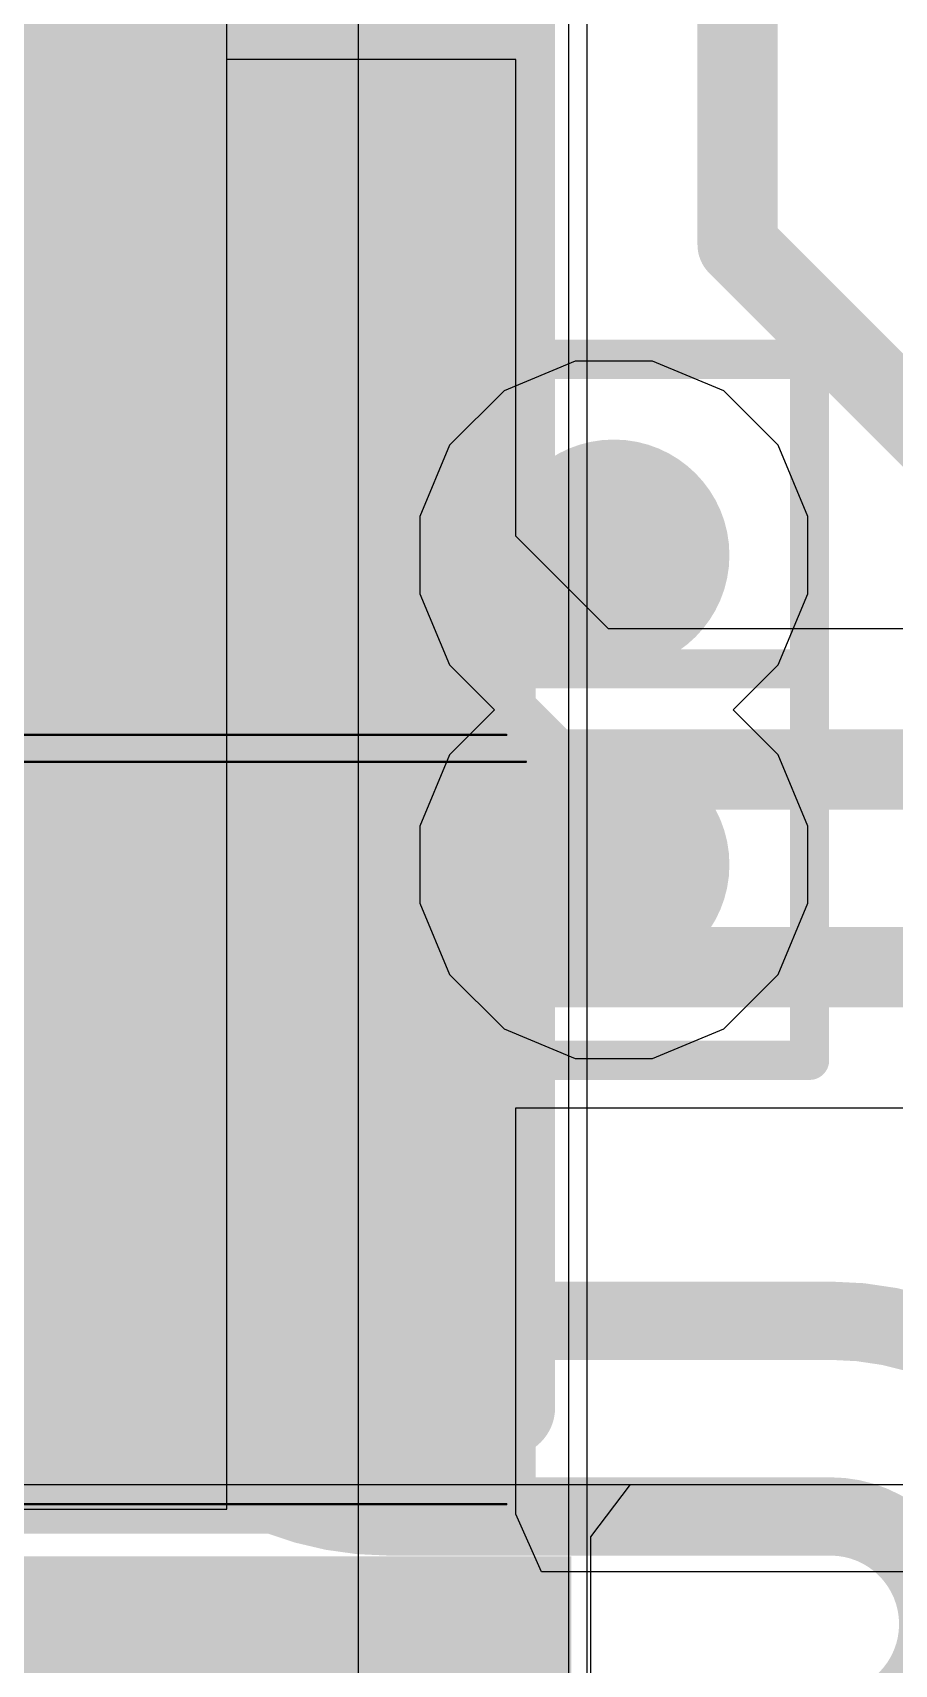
# Model space of a CAD drawing. Header units: inches. Extents: x -6 to 284, y -12 to 154.
# Drawn here: x 17.238 to 18.356, y 1.117 to 3.234 of the extents above; entities that cross this region are included whole.
import ezdxf

# ---------------------------------------------------------------- set-up
doc = ezdxf.new("R2010")
doc.units = ezdxf.units.IN
for name, color, linetype in [('Bottom Layer', 5, 'Continuous'), ('Bottom Overlay', 54, 'Continuous'), ('Bottom Paste', 16, 'Continuous'), ('Bottom Solder', 6, 'Continuous'), ('Drill Drawing', 1, 'Continuous'), ('GND-1', 16, 'Continuous'), ('PWR-1', 156, 'Continuous'), ('PWR-2', 130, 'Continuous'), ('Signal L1', 76, 'Continuous'), ('Top Layer', 1, 'Continuous'), ('Top Overlay', 2, 'Continuous'), ('Top Paste', 8, 'Continuous'), ('Top Solder', 216, 'Continuous'), ('Via Holes', 16, 'Continuous')]:
    doc.layers.add(name, color=color, linetype=linetype)

# ---------------------------------------------------------------- blocks, each defined once
blk = doc.blocks.new('IND_0603__1608_M_______50')
at = {"layer": 'Top Layer'}
for points in [[(-1.00000054, 0.4000004699999999), (-0.40000174, 0.4000004699999999), (-0.40000174, -0.4000004699999999), (-1.00000054, -0.4000004699999999)], [(0.40000174, 0.4000004699999999), (1.00000054, 0.4000004699999999), (1.00000054, -0.4000004699999999), (0.40000174, -0.4000004699999999)]]:
    blk.add_hatch(color=1, dxfattribs=at).paths.add_polyline_path(points)
at = {"layer": 'Top Paste'}
for points in [[(-1.00000054, 0.4000004699999999), (-0.40000174, 0.4000004699999999), (-0.40000174, -0.4000004699999999), (-1.00000054, -0.4000004699999999)], [(0.40000174, 0.4000004699999999), (1.00000054, 0.4000004699999999), (1.00000054, -0.4000004699999999), (0.40000174, -0.4000004699999999)]]:
    blk.add_hatch(color=8, dxfattribs=at).paths.add_polyline_path(points)
at = {"layer": 'Top Solder'}
for points in [[(-1.10160054, 0.50160047), (-0.29840174, 0.50160047), (-0.29840174, -0.50160047), (-1.10160054, -0.50160047)], [(0.29840174, 0.50160047), (1.10160054, 0.50160047), (1.10160054, -0.50160047), (0.29840174, -0.50160047)]]:
    blk.add_hatch(color=216, dxfattribs=at).paths.add_polyline_path(points)
at = {"layer": 'Top Overlay'}
for points in [[(-0.2032, 0.4571999999999999, 0.127, 0.127, 0), (0.2286, 0.4571999999999999, 0.127, 0.127, 0)], [(-0.2032, -0.4571999999999999, 0.127, 0.127, 0), (0.2286, -0.4571999999999999, 0.127, 0.127, 0)]]:
    blk.add_lwpolyline(points, format="xyseb", dxfattribs=at)
for points in [[(-0.23495, 0.4571999999999999, 0.0635, 0.0635, 1), (-0.17145, 0.4571999999999999, 0.0635, 0.0635, 1)], [(0.19685, 0.4571999999999999, 0.0635, 0.0635, 1), (0.26035, 0.4571999999999999, 0.0635, 0.0635, 1)], [(-0.23495, -0.4571999999999999, 0.0635, 0.0635, 1), (-0.17145, -0.4571999999999999, 0.0635, 0.0635, 1)], [(0.19685, -0.4571999999999999, 0.0635, 0.0635, 1), (0.26035, -0.4571999999999999, 0.0635, 0.0635, 1)]]:
    blk.add_lwpolyline(points, format="xyseb", close=True, dxfattribs=at)
blk = doc.blocks.new('R___0402_B_141')
at = {"layer": 'Bottom Layer'}
for points in [[(-0.2413, 0.3175), (-0.2412999999999999, -0.3175), (-0.6985, -0.3175), (-0.6985, 0.3175)], [(0.6985, 0.3175), (0.6985, -0.3175), (0.2413, -0.3175), (0.2412999999999999, 0.3175)]]:
    blk.add_hatch(color=5, dxfattribs=at).paths.add_polyline_path(points)
at = {"layer": 'Bottom Paste'}
for points in [[(-0.2413, 0.3175), (-0.2412999999999999, -0.3175), (-0.6985, -0.3175), (-0.6985, 0.3175)], [(0.6985, 0.3175), (0.6985, -0.3175), (0.2413, -0.3175), (0.2412999999999999, 0.3175)]]:
    blk.add_hatch(color=16, dxfattribs=at).paths.add_polyline_path(points)
at = {"layer": 'Bottom Solder'}
for points in [[(-0.18629884, 0.37250116), (-0.1862988399999999, -0.37250116), (-0.75350116, -0.37250116), (-0.75350116, 0.37250116)], [(0.75350116, 0.37250116), (0.75350116, -0.37250116), (0.18629884, -0.37250116), (0.1862988399999999, 0.37250116)]]:
    blk.add_hatch(color=6, dxfattribs=at).paths.add_polyline_path(points)
at = {"layer": 'Bottom Overlay'}
for points in [[(0.7874, 0.4064, 0.127, 0.127, 0), (-0.7874, 0.4064, 0.127, 0.127, 0)], [(-0.7874, 0.4064, 0.127, 0.127, 0), (-0.7874, -0.4064, 0.127, 0.127, 0)], [(0.7874, 0.4064, 0.127, 0.127, 0), (0.7874, -0.4064, 0.127, 0.127, 0)], [(0.8128, 0.4318, 0.0032258, 0.0032258, 0), (-0.8128, 0.4318, 0.0032258, 0.0032258, 0)], [(0.7874, -0.4064, 0.127, 0.127, 0), (-0.7874, -0.4064, 0.127, 0.127, 0)]]:
    blk.add_lwpolyline(points, format="xyseb", dxfattribs=at)
for points in [[(-0.8191499999999999, 0.4064, 0.0635, 0.0635, 1), (-0.7556499999999999, 0.4064, 0.0635, 0.0635, 1)], [(-0.8191499999999999, 0.4064, 0.0635, 0.0635, 1), (-0.7556499999999999, 0.4064, 0.0635, 0.0635, 1)], [(0.7556499999999999, 0.4064, 0.0635, 0.0635, 1), (0.8191499999999999, 0.4064, 0.0635, 0.0635, 1)], [(0.7556499999999999, 0.4064, 0.0635, 0.0635, 1), (0.8191499999999999, 0.4064, 0.0635, 0.0635, 1)], [(-0.81360518, 0.4318, 0.0016129, 0.0016129, 1), (-0.8119948199999999, 0.4318, 0.0016129, 0.0016129, 1)], [(0.8119948199999999, 0.4318, 0.0016129, 0.0016129, 1), (0.81360518, 0.4318, 0.0016129, 0.0016129, 1)], [(-0.8191499999999999, -0.4064, 0.0635, 0.0635, 1), (-0.7556499999999999, -0.4064, 0.0635, 0.0635, 1)], [(-0.8191499999999999, -0.4064, 0.0635, 0.0635, 1), (-0.7556499999999999, -0.4064, 0.0635, 0.0635, 1)], [(0.7556499999999999, -0.4064, 0.0635, 0.0635, 1), (0.8191499999999999, -0.4064, 0.0635, 0.0635, 1)], [(0.7556499999999999, -0.4064, 0.0635, 0.0635, 1), (0.8191499999999999, -0.4064, 0.0635, 0.0635, 1)]]:
    blk.add_lwpolyline(points, format="xyseb", close=True, dxfattribs=at)
blk = doc.blocks.new('R___0402_B_142')
at = {"layer": 'Bottom Layer'}
for points in [[(-0.24130254, 0.3175), (-0.24130254, -0.3175), (-0.6985025399999999, -0.3175), (-0.6985025399999999, 0.3175)], [(0.6985, 0.3175), (0.6985, -0.3175), (0.2413, -0.3175), (0.2412999999999999, 0.3175)]]:
    blk.add_hatch(color=5, dxfattribs=at).paths.add_polyline_path(points)
at = {"layer": 'Bottom Paste'}
for points in [[(-0.24130254, 0.3175), (-0.24130254, -0.3175), (-0.6985025399999999, -0.3175), (-0.6985025399999999, 0.3175)], [(0.6985, 0.3175), (0.6985, -0.3175), (0.2413, -0.3175), (0.2412999999999999, 0.3175)]]:
    blk.add_hatch(color=16, dxfattribs=at).paths.add_polyline_path(points)
at = {"layer": 'Bottom Solder'}
for points in [[(-0.18630138, 0.37250116), (-0.18630138, -0.37250116), (-0.7535037, -0.37250116), (-0.7535037, 0.37250116)], [(0.75350116, 0.37250116), (0.75350116, -0.37250116), (0.18629884, -0.37250116), (0.1862988399999999, 0.37250116)]]:
    blk.add_hatch(color=6, dxfattribs=at).paths.add_polyline_path(points)
at = {"layer": 'Bottom Overlay'}
for points in [[(0.7874, 0.4064, 0.127, 0.127, 0), (-0.7874, 0.4064, 0.127, 0.127, 0)], [(-0.7874, 0.4064, 0.127, 0.127, 0), (-0.7874, -0.4064, 0.127, 0.127, 0)], [(0.7874, 0.4064, 0.127, 0.127, 0), (0.7874, -0.4064, 0.127, 0.127, 0)], [(0.8128, 0.4318, 0.0032258, 0.0032258, 0), (-0.8128, 0.4318, 0.0032258, 0.0032258, 0)], [(0.7874, -0.4064, 0.127, 0.127, 0), (-0.7874, -0.4064, 0.127, 0.127, 0)]]:
    blk.add_lwpolyline(points, format="xyseb", dxfattribs=at)
for points in [[(-0.8191499999999999, 0.4064, 0.0635, 0.0635, 1), (-0.7556499999999999, 0.4064, 0.0635, 0.0635, 1)], [(-0.8191499999999999, 0.4064, 0.0635, 0.0635, 1), (-0.7556499999999999, 0.4064, 0.0635, 0.0635, 1)], [(0.7556499999999999, 0.4064, 0.0635, 0.0635, 1), (0.8191499999999999, 0.4064, 0.0635, 0.0635, 1)], [(0.7556499999999999, 0.4064, 0.0635, 0.0635, 1), (0.8191499999999999, 0.4064, 0.0635, 0.0635, 1)], [(-0.81360518, 0.4318, 0.0016129, 0.0016129, 1), (-0.8119948199999999, 0.4318, 0.0016129, 0.0016129, 1)], [(0.8119948199999999, 0.4318, 0.0016129, 0.0016129, 1), (0.81360518, 0.4318, 0.0016129, 0.0016129, 1)], [(-0.8191499999999999, -0.4064, 0.0635, 0.0635, 1), (-0.7556499999999999, -0.4064, 0.0635, 0.0635, 1)], [(-0.8191499999999999, -0.4064, 0.0635, 0.0635, 1), (-0.7556499999999999, -0.4064, 0.0635, 0.0635, 1)], [(0.7556499999999999, -0.4064, 0.0635, 0.0635, 1), (0.8191499999999999, -0.4064, 0.0635, 0.0635, 1)], [(0.7556499999999999, -0.4064, 0.0635, 0.0635, 1), (0.8191499999999999, -0.4064, 0.0635, 0.0635, 1)]]:
    blk.add_lwpolyline(points, format="xyseb", close=True, dxfattribs=at)
blk = doc.blocks.new('R___0402_143')
at = {"layer": 'Top Layer'}
for points in [[(-0.6985, -0.3175), (-0.6985, 0.3175), (-0.2412999999999999, 0.3175), (-0.2413, -0.3175)], [(0.2412999999999999, -0.3175), (0.2413, 0.3175), (0.6985, 0.3175), (0.6985, -0.3175)]]:
    blk.add_hatch(color=1, dxfattribs=at).paths.add_polyline_path(points)
at = {"layer": 'Top Paste'}
for points in [[(-0.6985, -0.3175), (-0.6985, 0.3175), (-0.2412999999999999, 0.3175), (-0.2413, -0.3175)], [(0.2412999999999999, -0.3175), (0.2413, 0.3175), (0.6985, 0.3175), (0.6985, -0.3175)]]:
    blk.add_hatch(color=8, dxfattribs=at).paths.add_polyline_path(points)
at = {"layer": 'Top Solder'}
for points in [[(-0.75350116, -0.37250116), (-0.75350116, 0.37250116), (-0.1862988399999999, 0.37250116), (-0.18629884, -0.37250116)], [(0.1862988399999999, -0.37250116), (0.18629884, 0.37250116), (0.75350116, 0.37250116), (0.75350116, -0.37250116)]]:
    blk.add_hatch(color=216, dxfattribs=at).paths.add_polyline_path(points)
at = {"layer": 'Top Overlay'}
for points in [[(0.7874, 0.4064, 0.127, 0.127, 0), (-0.7874, 0.4064, 0.127, 0.127, 0)], [(-0.7874, 0.4064, 0.127, 0.127, 0), (-0.7874, -0.4064, 0.127, 0.127, 0)], [(0.7874, 0.4064, 0.127, 0.127, 0), (0.7874, -0.4064, 0.127, 0.127, 0)], [(0.7874, -0.4064, 0.127, 0.127, 0), (-0.7874, -0.4064, 0.127, 0.127, 0)], [(0.8128, -0.4318, 0.0032258, 0.0032258, 0), (-0.8128, -0.4318, 0.0032258, 0.0032258, 0)]]:
    blk.add_lwpolyline(points, format="xyseb", dxfattribs=at)
for points in [[(-0.8191499999999999, 0.4064, 0.0635, 0.0635, 1), (-0.7556499999999999, 0.4064, 0.0635, 0.0635, 1)], [(-0.8191499999999999, 0.4064, 0.0635, 0.0635, 1), (-0.7556499999999999, 0.4064, 0.0635, 0.0635, 1)], [(0.7556499999999999, 0.4064, 0.0635, 0.0635, 1), (0.8191499999999999, 0.4064, 0.0635, 0.0635, 1)], [(0.7556499999999999, 0.4064, 0.0635, 0.0635, 1), (0.8191499999999999, 0.4064, 0.0635, 0.0635, 1)], [(-0.8191499999999999, -0.4064, 0.0635, 0.0635, 1), (-0.7556499999999999, -0.4064, 0.0635, 0.0635, 1)], [(-0.8191499999999999, -0.4064, 0.0635, 0.0635, 1), (-0.7556499999999999, -0.4064, 0.0635, 0.0635, 1)], [(0.7556499999999999, -0.4064, 0.0635, 0.0635, 1), (0.8191499999999999, -0.4064, 0.0635, 0.0635, 1)], [(0.7556499999999999, -0.4064, 0.0635, 0.0635, 1), (0.8191499999999999, -0.4064, 0.0635, 0.0635, 1)], [(-0.81360518, -0.4318, 0.0016129, 0.0016129, 1), (-0.8119948199999999, -0.4318, 0.0016129, 0.0016129, 1)], [(0.8119948199999999, -0.4318, 0.0016129, 0.0016129, 1), (0.81360518, -0.4318, 0.0016129, 0.0016129, 1)]]:
    blk.add_lwpolyline(points, format="xyseb", close=True, dxfattribs=at)
blk = doc.blocks.new('R___0402_144')
at = {"layer": 'Top Layer'}
for points in [[(-0.6985, -0.3175), (-0.6985, 0.3175), (-0.2412999999999999, 0.3175), (-0.2413, -0.3175)], [(0.2412999999999999, -0.3175), (0.2413, 0.3175), (0.6985, 0.3175), (0.6985, -0.3175)]]:
    blk.add_hatch(color=1, dxfattribs=at).paths.add_polyline_path(points)
at = {"layer": 'Top Paste'}
for points in [[(-0.6985, -0.3175), (-0.6985, 0.3175), (-0.2412999999999999, 0.3175), (-0.2413, -0.3175)], [(0.2412999999999999, -0.3175), (0.2413, 0.3175), (0.6985, 0.3175), (0.6985, -0.3175)]]:
    blk.add_hatch(color=8, dxfattribs=at).paths.add_polyline_path(points)
at = {"layer": 'Top Solder'}
for points in [[(-0.75350116, -0.37250116), (-0.75350116, 0.37250116), (-0.1862988399999999, 0.37250116), (-0.18629884, -0.37250116)], [(0.1862988399999999, -0.37250116), (0.18629884, 0.37250116), (0.75350116, 0.37250116), (0.75350116, -0.37250116)]]:
    blk.add_hatch(color=216, dxfattribs=at).paths.add_polyline_path(points)
at = {"layer": 'Top Overlay'}
for points in [[(0.78740254, 0.40640254, 0.127, 0.127, 0), (-0.7874, 0.4064, 0.127, 0.127, 0)], [(-0.7874, 0.4064, 0.127, 0.127, 0), (-0.7874, -0.4064, 0.127, 0.127, 0)], [(0.78740254, 0.40640254, 0.127, 0.127, 0), (0.7874, -0.4064, 0.127, 0.127, 0)], [(0.7874, -0.4064, 0.127, 0.127, 0), (-0.7874, -0.4064, 0.127, 0.127, 0)], [(0.8128, -0.4318, 0.0032258, 0.0032258, 0), (-0.8128, -0.4318, 0.0032258, 0.0032258, 0)]]:
    blk.add_lwpolyline(points, format="xyseb", dxfattribs=at)
for points in [[(-0.8191499999999999, 0.4064, 0.0635, 0.0635, 1), (-0.7556499999999999, 0.4064, 0.0635, 0.0635, 1)], [(-0.8191499999999999, 0.4064, 0.0635, 0.0635, 1), (-0.7556499999999999, 0.4064, 0.0635, 0.0635, 1)], [(0.75565254, 0.40640254, 0.0635, 0.0635, 1), (0.8191525399999998, 0.40640254, 0.0635, 0.0635, 1)], [(0.75565254, 0.40640254, 0.0635, 0.0635, 1), (0.8191525399999998, 0.40640254, 0.0635, 0.0635, 1)], [(-0.8191499999999999, -0.4064, 0.0635, 0.0635, 1), (-0.7556499999999999, -0.4064, 0.0635, 0.0635, 1)], [(-0.8191499999999999, -0.4064, 0.0635, 0.0635, 1), (-0.7556499999999999, -0.4064, 0.0635, 0.0635, 1)], [(0.7556499999999999, -0.4064, 0.0635, 0.0635, 1), (0.8191499999999999, -0.4064, 0.0635, 0.0635, 1)], [(0.7556499999999999, -0.4064, 0.0635, 0.0635, 1), (0.8191499999999999, -0.4064, 0.0635, 0.0635, 1)], [(-0.81360518, -0.4318, 0.0016129, 0.0016129, 1), (-0.8119948199999999, -0.4318, 0.0016129, 0.0016129, 1)], [(0.8119948199999999, -0.4318, 0.0016129, 0.0016129, 1), (0.81360518, -0.4318, 0.0016129, 0.0016129, 1)]]:
    blk.add_lwpolyline(points, format="xyseb", close=True, dxfattribs=at)

msp = doc.modelspace()

# ---------------------------------------------------------------- hatches: boundary and pattern name
at = {"layer": 'GND-1'}
h = msp.add_hatch(color=16, dxfattribs=at)
edge = h.paths.add_edge_path()
edge.add_arc((17.99223986, 2.55625092), 0.1499997, 0, 360)
h = msp.add_hatch(color=16, dxfattribs=at)
edge = h.paths.add_edge_path()
edge.add_arc((17.99223986, 2.15465152), 0.1499997, 0, 360)
at = {"layer": 'Signal L1'}
h = msp.add_hatch(color=76, dxfattribs=at)
edge = h.paths.add_edge_path()
edge.add_arc((17.99223986, 2.55625092), 0.1499997, 0, 360)
h = msp.add_hatch(color=76, dxfattribs=at)
edge = h.paths.add_edge_path()
edge.add_arc((17.99223986, 2.15465152), 0.1499997, 0, 360)
at = {"layer": 'Top Layer'}
for points in [[(17.30643478, 2.48131838), (17.76363478, 2.48131838), (17.76363478, 3.17210186), (17.30643478, 3.17210186)], [(17.30639668, 1.55283662), (17.76359668, 1.55283662), (17.76359668, 2.2436201), (17.30639668, 2.2436201)]]:
    msp.add_hatch(color=1, dxfattribs=at).paths.add_polyline_path(points)
h = msp.add_hatch(color=1, dxfattribs=at)
edge = h.paths.add_edge_path()
edge.add_arc((17.99223986, 2.55625092), 0.1499997, 0, 360)
h = msp.add_hatch(color=1, dxfattribs=at)
edge = h.paths.add_edge_path()
edge.add_arc((17.99223986, 2.15465152), 0.1499997, 0, 360)
at = {"layer": 'Via Holes'}
h = msp.add_hatch(color=7, dxfattribs=at)
edge = h.paths.add_edge_path()
edge.add_arc((17.99223986, 2.55625092), 0.07499858, 0, 360)
h = msp.add_hatch(color=7, dxfattribs=at)
edge = h.paths.add_edge_path()
edge.add_arc((17.99223986, 2.15465152), 0.07499858, 0, 360)

# ---------------------------------------------------------------- linework, layer by layer
at = {"layer": 'Bottom Layer'}
for p, q in [((17.49003614, 1.31830572), (17.49003614, 5.89353406)), ((17.49003614, 3.199236679999999), (17.49003614, 4.2881296)), ((17.86523732, 3.199236679999999), (17.49003614, 3.199236679999999)), ((17.86523732, 2.58072382), (17.86523732, 3.199236679999999)), ((17.98532344, 2.46063516), (17.86523732, 2.58072382)), ((19.35086046, 2.46063516), (17.98532344, 2.46063516)), ((17.8652424, 1.3119354), (17.8652424, 1.83893968)), ((17.8652424, 1.83893968), (19.6121655, 1.83893968)), ((14.37489378, 1.31830572), (17.49003614, 1.31830572)), ((17.8985291, 1.23681998), (17.8652424, 1.3119354)), ((21.77683478, 1.23681998), (17.8985291, 1.23681998))]:
    msp.add_line(p, q, dxfattribs=at)
for points in [[(17.50963732, 2.66583668, 0.10414, 0.10414, 0), (17.50963732, 2.75473668, 0.10414, 0.10414, 0)], [(17.50963732, 2.66583668, 0.10414, 0.10414, 0), (17.68616732, 2.48930668, 0.10414, 0.10414, 0)], [(17.68616732, 2.48930668, 0.10414, 0.10414, 0), (17.69844822, 2.48930668, 0.10414, 0.10414, 0)], [(17.69844822, 2.48930668, 0.10414, 0.10414, 0), (17.90969748, 2.27805742, 0.10414, 0.10414, 0)], [(17.90969748, 2.27805742, 0.10414, 0.10414, 0), (19.60656226, 2.27805742, 0.10414, 0.10414, 0)], [(17.5096424, 1.84498742, 0.10414, 0.10414, 0), (17.6861724, 2.02151742, 0.10414, 0.10414, 0)], [(17.6861724, 2.02151742, 0.10414, 0.10414, 0), (19.6121655, 2.02151742, 0.10414, 0.10414, 0)], [(17.5096424, 1.75643286, 0.10414, 0.10414, 0), (17.5096424, 1.84498742, 0.10414, 0.10414, 0)]]:
    msp.add_lwpolyline(points, format="xyseb", dxfattribs=at)
for points in [[(17.48360232, 2.75473668, 0.05207, 0.05207, 1), (17.53567232, 2.75473668, 0.05207, 0.05207, 1)], [(17.48360232, 2.66583668, 0.05207, 0.05207, 1), (17.53567232, 2.66583668, 0.05207, 0.05207, 1)], [(17.48360232, 2.66583668, 0.05207, 0.05207, 1), (17.53567232, 2.66583668, 0.05207, 0.05207, 1)], [(17.66013232, 2.48930668, 0.05207, 0.05207, 1), (17.71220232, 2.48930668, 0.05207, 0.05207, 1)], [(17.66013232, 2.48930668, 0.05207, 0.05207, 1), (17.71220232, 2.48930668, 0.05207, 0.05207, 1)], [(17.67241322, 2.48930668, 0.05207, 0.05207, 1), (17.72448322, 2.48930668, 0.05207, 0.05207, 1)], [(17.67241322, 2.48930668, 0.05207, 0.05207, 1), (17.72448322, 2.48930668, 0.05207, 0.05207, 1)], [(17.88366248, 2.27805742, 0.05207, 0.05207, 1), (17.93573248, 2.27805742, 0.05207, 0.05207, 1)], [(17.88366248, 2.27805742, 0.05207, 0.05207, 1), (17.93573248, 2.27805742, 0.05207, 0.05207, 1)], [(17.6601374, 2.02151742, 0.05207, 0.05207, 1), (17.7122074, 2.02151742, 0.05207, 0.05207, 1)], [(17.6601374, 2.02151742, 0.05207, 0.05207, 1), (17.7122074, 2.02151742, 0.05207, 0.05207, 1)], [(17.4836074, 1.84498742, 0.05207, 0.05207, 1), (17.5356774, 1.84498742, 0.05207, 0.05207, 1)], [(17.4836074, 1.84498742, 0.05207, 0.05207, 1), (17.5356774, 1.84498742, 0.05207, 0.05207, 1)], [(17.4836074, 1.75643286, 0.05207, 0.05207, 1), (17.5356774, 1.75643286, 0.05207, 0.05207, 1)]]:
    msp.add_lwpolyline(points, format="xyseb", close=True, dxfattribs=at)
at = {"layer": 'Drill Drawing'}
for points in [[(17.73823986, 2.81025092, 0.0508, 0.0508, 0), (18.24623986, 2.81025092, 0.0508, 0.0508, 0)], [(17.73823986, 2.30225092, 0.0508, 0.0508, 0), (17.73823986, 2.81025092, 0.0508, 0.0508, 0)], [(18.24623986, 2.30225092, 0.0508, 0.0508, 0), (18.24623986, 2.81025092, 0.0508, 0.0508, 0)], [(17.73823986, 2.40865152, 0.0508, 0.0508, 0), (18.24623986, 2.40865152, 0.0508, 0.0508, 0)], [(17.73823986, 1.90065152, 0.0508, 0.0508, 0), (17.73823986, 2.40865152, 0.0508, 0.0508, 0)], [(18.24623986, 1.90065152, 0.0508, 0.0508, 0), (18.24623986, 2.40865152, 0.0508, 0.0508, 0)], [(17.73823986, 2.30225092, 0.0508, 0.0508, 0), (18.24623986, 2.30225092, 0.0508, 0.0508, 0)], [(17.73823986, 1.90065152, 0.0508, 0.0508, 0), (18.24623986, 1.90065152, 0.0508, 0.0508, 0)]]:
    msp.add_lwpolyline(points, format="xyseb", dxfattribs=at)
for points in [[(17.72553986, 2.81025092, 0.0254, 0.0254, 1), (17.75093986, 2.81025092, 0.0254, 0.0254, 1)], [(17.72553986, 2.81025092, 0.0254, 0.0254, 1), (17.75093986, 2.81025092, 0.0254, 0.0254, 1)], [(18.23353986, 2.81025092, 0.0254, 0.0254, 1), (18.25893986, 2.81025092, 0.0254, 0.0254, 1)], [(18.23353986, 2.81025092, 0.0254, 0.0254, 1), (18.25893986, 2.81025092, 0.0254, 0.0254, 1)], [(17.72553986, 2.40865152, 0.0254, 0.0254, 1), (17.75093986, 2.40865152, 0.0254, 0.0254, 1)], [(17.72553986, 2.40865152, 0.0254, 0.0254, 1), (17.75093986, 2.40865152, 0.0254, 0.0254, 1)], [(18.23353986, 2.40865152, 0.0254, 0.0254, 1), (18.25893986, 2.40865152, 0.0254, 0.0254, 1)], [(18.23353986, 2.40865152, 0.0254, 0.0254, 1), (18.25893986, 2.40865152, 0.0254, 0.0254, 1)], [(17.72553986, 2.30225092, 0.0254, 0.0254, 1), (17.75093986, 2.30225092, 0.0254, 0.0254, 1)], [(17.72553986, 2.30225092, 0.0254, 0.0254, 1), (17.75093986, 2.30225092, 0.0254, 0.0254, 1)], [(18.23353986, 2.30225092, 0.0254, 0.0254, 1), (18.25893986, 2.30225092, 0.0254, 0.0254, 1)], [(18.23353986, 2.30225092, 0.0254, 0.0254, 1), (18.25893986, 2.30225092, 0.0254, 0.0254, 1)], [(17.72553986, 1.90065152, 0.0254, 0.0254, 1), (17.75093986, 1.90065152, 0.0254, 0.0254, 1)], [(17.72553986, 1.90065152, 0.0254, 0.0254, 1), (17.75093986, 1.90065152, 0.0254, 0.0254, 1)], [(18.23353986, 1.90065152, 0.0254, 0.0254, 1), (18.25893986, 1.90065152, 0.0254, 0.0254, 1)], [(18.23353986, 1.90065152, 0.0254, 0.0254, 1), (18.25893986, 1.90065152, 0.0254, 0.0254, 1)]]:
    msp.add_lwpolyline(points, format="xyseb", close=True, dxfattribs=at)
at = {"layer": 'GND-1'}
for p, q in [((17.94219424, 2.80785062), (17.84972046, 2.76954742)), ((18.04228548, 2.80785062), (17.94219424, 2.80785062)), ((18.13475926, 2.76954742), (18.04228548, 2.80785062)), ((17.84972046, 2.76954742), (17.77894336, 2.69877032)), ((18.20553636, 2.69877032), (18.13475926, 2.76954742)), ((17.77894336, 2.69877032), (17.74064016, 2.60629654)), ((18.24383956, 2.60629654), (18.20553636, 2.69877032)), ((17.74064016, 2.60629654), (17.74064016, 2.5062053)), ((18.24383956, 2.5062053), (18.24383956, 2.60629654)), ((17.74064016, 2.5062053), (17.77894336, 2.41373152)), ((18.20553636, 2.41373152), (18.24383956, 2.5062053)), ((17.77894336, 2.41373152), (17.83722366, 2.35545122)), ((18.14725606, 2.35545122), (18.20553636, 2.41373152)), ((17.83722366, 2.35545122), (17.77894336, 2.29717092)), ((18.20553636, 2.29717092), (18.14725606, 2.35545122)), ((17.77894336, 2.29717092), (17.74064016, 2.20469714)), ((18.24383956, 2.20469714), (18.20553636, 2.29717092)), ((17.74064016, 2.20469714), (17.74064016, 2.1046059)), ((18.24383956, 2.1046059), (18.24383956, 2.20469714)), ((17.74064016, 2.1046059), (17.77894336, 2.01213212)), ((18.20553636, 2.01213212), (18.24383956, 2.1046059)), ((17.77894336, 2.01213212), (17.84972046, 1.94135502)), ((18.13475926, 1.94135502), (18.20553636, 2.01213212)), ((17.84972046, 1.94135502), (17.94219424, 1.90305182)), ((18.04228548, 1.90305182), (18.13475926, 1.94135502)), ((17.94219424, 1.90305182), (18.04228548, 1.90305182))]:
    msp.add_line(p, q, dxfattribs=at)
at = {"layer": 'PWR-1'}
for p, q in [((17.66026694, 20.10090722), (17.66026694, -1.83035956)), ((17.95758918, -1.95600066), (17.95758918, 4.029090239999999))]:
    msp.add_line(p, q, dxfattribs=at)
at = {"layer": 'PWR-2'}
for p, q in [((17.66026694, 20.10090722), (17.66026694, -1.7575149)), ((17.93397734, -1.92930018), (17.93397734, 5.11872738))]:
    msp.add_line(p, q, dxfattribs=at)
at = {"layer": 'Signal L1'}
for points in [[(17.99223986, 2.48245122, 0.1016, 0.1016, 0), (17.99223986, 2.55625092, 0.1016, 0.1016, 0)], [(17.30612998, 1.93926206, 0.1016, 0.1016, -0.4142135623730951), (17.84931914, 2.48245122, 0.1016, 0.1016, 0)], [(17.84931914, 2.48245122, 0.1016, 0.1016, 0), (17.99223986, 2.48245122, 0.1016, 0.1016, 0)], [(17.56012998, 1.93926206, 0.1016, 0.1016, -0.4142135623730951), (17.84931914, 2.22845122, 0.1016, 0.1016, 0)], [(17.84931914, 2.22845122, 0.1016, 0.1016, 0), (17.99223986, 2.22845122, 0.1016, 0.1016, 0)], [(17.99223986, 2.15465152, 0.1016, 0.1016, 0), (17.99223986, 2.22845122, 0.1016, 0.1016, 0)], [(17.30612998, 1.70245278, 0.1016, 0.1016, 0), (17.30612998, 1.93926206, 0.1016, 0.1016, 0)], [(17.56012998, 1.70245278, 0.1016, 0.1016, 0), (17.56012998, 1.93926206, 0.1016, 0.1016, 0)], [(17.69982998, 1.30875278, 0.1016, 0.1016, -0.4142135623730951), (17.30612998, 1.70245278, 0.1016, 0.1016, 0)], [(17.69982998, 1.56275278, 0.1016, 0.1016, -0.4142135623730951), (17.56012998, 1.70245278, 0.1016, 0.1016, 0)], [(17.69982998, 1.56275278, 0.1016, 0.1016, 0), (18.27346612, 1.56275278, 0.1016, 0.1016, 0)], [(18.27346612, 1.56275278, 0.1016, 0.1016, -0.9999999999999999), (18.27346612, 0.77535278, 0.1016, 0.1016, 0)], [(17.69982998, 1.30875278, 0.1016, 0.1016, 0), (18.27346612, 1.30875278, 0.1016, 0.1016, 0)], [(18.27346612, 1.30875278, 0.1016, 0.1016, -0.9999999999999999), (18.27346612, 1.02935278, 0.1016, 0.1016, 0)]]:
    msp.add_lwpolyline(points, format="xyseb", dxfattribs=at)
for points in [[(17.96683986, 2.55625092, 0.0508, 0.0508, 1), (18.01763986, 2.55625092, 0.0508, 0.0508, 1)], [(17.82391914, 2.48245122, 0.0508, 0.0508, 1), (17.87471914, 2.48245122, 0.0508, 0.0508, 1)], [(17.82391914, 2.48245122, 0.0508, 0.0508, 1), (17.87471914, 2.48245122, 0.0508, 0.0508, 1)], [(17.96683986, 2.48245122, 0.0508, 0.0508, 1), (18.01763986, 2.48245122, 0.0508, 0.0508, 1)], [(17.96683986, 2.48245122, 0.0508, 0.0508, 1), (18.01763986, 2.48245122, 0.0508, 0.0508, 1)], [(17.82391914, 2.22845122, 0.0508, 0.0508, 1), (17.87471914, 2.22845122, 0.0508, 0.0508, 1)], [(17.82391914, 2.22845122, 0.0508, 0.0508, 1), (17.87471914, 2.22845122, 0.0508, 0.0508, 1)], [(17.96683986, 2.22845122, 0.0508, 0.0508, 1), (18.01763986, 2.22845122, 0.0508, 0.0508, 1)], [(17.96683986, 2.22845122, 0.0508, 0.0508, 1), (18.01763986, 2.22845122, 0.0508, 0.0508, 1)], [(17.96683986, 2.15465152, 0.0508, 0.0508, 1), (18.01763986, 2.15465152, 0.0508, 0.0508, 1)], [(17.28072998, 1.93926206, 0.0508, 0.0508, 1), (17.33152998, 1.93926206, 0.0508, 0.0508, 1)], [(17.28072998, 1.93926206, 0.0508, 0.0508, 1), (17.33152998, 1.93926206, 0.0508, 0.0508, 1)], [(17.53472998, 1.93926206, 0.0508, 0.0508, 1), (17.58552998, 1.93926206, 0.0508, 0.0508, 1)], [(17.53472998, 1.93926206, 0.0508, 0.0508, 1), (17.58552998, 1.93926206, 0.0508, 0.0508, 1)], [(17.28072998, 1.70245278, 0.0508, 0.0508, 1), (17.33152998, 1.70245278, 0.0508, 0.0508, 1)], [(17.28072998, 1.70245278, 0.0508, 0.0508, 1), (17.33152998, 1.70245278, 0.0508, 0.0508, 1)], [(17.53472998, 1.70245278, 0.0508, 0.0508, 1), (17.58552998, 1.70245278, 0.0508, 0.0508, 1)], [(17.53472998, 1.70245278, 0.0508, 0.0508, 1), (17.58552998, 1.70245278, 0.0508, 0.0508, 1)], [(17.67442998, 1.56275278, 0.0508, 0.0508, 1), (17.72522998, 1.56275278, 0.0508, 0.0508, 1)], [(17.67442998, 1.56275278, 0.0508, 0.0508, 1), (17.72522998, 1.56275278, 0.0508, 0.0508, 1)], [(18.24806612, 1.56275278, 0.0508, 0.0508, 1), (18.29886612, 1.56275278, 0.0508, 0.0508, 1)], [(18.24806612, 1.56275278, 0.0508, 0.0508, 1), (18.29886612, 1.56275278, 0.0508, 0.0508, 1)], [(17.67442998, 1.30875278, 0.0508, 0.0508, 1), (17.72522998, 1.30875278, 0.0508, 0.0508, 1)], [(17.67442998, 1.30875278, 0.0508, 0.0508, 1), (17.72522998, 1.30875278, 0.0508, 0.0508, 1)], [(18.24806612, 1.30875278, 0.0508, 0.0508, 1), (18.29886612, 1.30875278, 0.0508, 0.0508, 1)], [(18.24806612, 1.30875278, 0.0508, 0.0508, 1), (18.29886612, 1.30875278, 0.0508, 0.0508, 1)]]:
    msp.add_lwpolyline(points, format="xyseb", close=True, dxfattribs=at)
at = {"layer": 'Top Layer'}
for p, q in [((14.38606978, 1.35003286), (18.67066116, 1.35003286)), ((17.96235168, 1.28241552), (18.01374096, 1.35003286)), ((18.01374096, 1.35003286), (18.67066116, 1.35003286)), ((17.96235168, 0.22841966), (17.96235168, 1.28241552))]:
    msp.add_line(p, q, dxfattribs=at)
for points in [[(18.15283898, 2.95906444, 0.10414, 0.10414, 0), (18.15283898, 4.113573179999999, 0.10414, 0.10414, 0)], [(18.15283898, 2.95906444, 0.10414, 0.10414, 0), (18.2279798, 2.88392362, 0.10414, 0.10414, 0)], [(18.2279798, 2.883921079999999, 0.10414, 0.10414, 0), (18.2279798, 2.88392362, 0.10414, 0.10414, 0)], [(18.2279798, 2.883921079999999, 0.10414, 0.10414, 0), (18.30311808, 2.8087828, 0.10414, 0.10414, 0)], [(17.53503478, 2.55625092, 0.10414, 0.10414, 0), (17.53503478, 2.85460186, 0.10414, 0.10414, 0)], [(18.30311808, 2.8087828, 0.10414, 0.10414, 0), (18.30312062, 2.8087828, 0.10414, 0.10414, 0)], [(18.30312062, 2.8087828, 0.10414, 0.10414, 0), (18.988532, 2.12337142, 0.10414, 0.10414, 0)], [(17.53503478, 2.55625092, 0.10414, 0.10414, 0), (17.99223986, 2.55625092, 0.10414, 0.10414, 0)], [(17.53499414, 2.15465152, 0.10414, 0.10414, 0), (17.99223986, 2.15465152, 0.10414, 0.10414, 0)], [(17.53499414, 1.85629804, 0.10414, 0.10414, 0), (17.53499414, 2.15465152, 0.10414, 0.10414, 0)]]:
    msp.add_lwpolyline(points, format="xyseb", dxfattribs=at)
for points in [[(18.12680398, 2.95906444, 0.05207, 0.05207, 1), (18.17887398, 2.95906444, 0.05207, 0.05207, 1)], [(18.12680398, 2.95906444, 0.05207, 0.05207, 1), (18.17887398, 2.95906444, 0.05207, 0.05207, 1)], [(18.2019448, 2.88392362, 0.05207, 0.05207, 1), (18.2540148, 2.88392362, 0.05207, 0.05207, 1)], [(18.2019448, 2.88392362, 0.05207, 0.05207, 1), (18.2540148, 2.88392362, 0.05207, 0.05207, 1)], [(18.2019448, 2.883921079999999, 0.05207, 0.05207, 1), (18.2540148, 2.883921079999999, 0.05207, 0.05207, 1)], [(18.2019448, 2.883921079999999, 0.05207, 0.05207, 1), (18.2540148, 2.883921079999999, 0.05207, 0.05207, 1)], [(17.50899978, 2.85460186, 0.05207, 0.05207, 1), (17.56106978, 2.85460186, 0.05207, 0.05207, 1)], [(18.27708308, 2.8087828, 0.05207, 0.05207, 1), (18.32915308, 2.8087828, 0.05207, 0.05207, 1)], [(18.27708308, 2.8087828, 0.05207, 0.05207, 1), (18.32915308, 2.8087828, 0.05207, 0.05207, 1)], [(18.27708562, 2.8087828, 0.05207, 0.05207, 1), (18.32915562, 2.8087828, 0.05207, 0.05207, 1)], [(18.27708562, 2.8087828, 0.05207, 0.05207, 1), (18.32915562, 2.8087828, 0.05207, 0.05207, 1)], [(17.50899978, 2.55625092, 0.05207, 0.05207, 1), (17.56106978, 2.55625092, 0.05207, 0.05207, 1)], [(17.50899978, 2.55625092, 0.05207, 0.05207, 1), (17.56106978, 2.55625092, 0.05207, 0.05207, 1)], [(17.96620486, 2.55625092, 0.05207, 0.05207, 1), (18.01827486, 2.55625092, 0.05207, 0.05207, 1)], [(17.50895914, 2.15465152, 0.05207, 0.05207, 1), (17.56102914, 2.15465152, 0.05207, 0.05207, 1)], [(17.50895914, 2.15465152, 0.05207, 0.05207, 1), (17.56102914, 2.15465152, 0.05207, 0.05207, 1)], [(17.96620486, 2.15465152, 0.05207, 0.05207, 1), (18.01827486, 2.15465152, 0.05207, 0.05207, 1)], [(17.50895914, 1.85629804, 0.05207, 0.05207, 1), (17.56102914, 1.85629804, 0.05207, 0.05207, 1)]]:
    msp.add_lwpolyline(points, format="xyseb", close=True, dxfattribs=at)

# ---------------------------------------------------------------- block references
at = {"rotation": 180}
for name, p in [('R___0402_144', (17.06513478, 2.85460186)), ('R___0402_B_141', (17.03973732, 2.75473668)), ('R___0402_143', (17.06509414, 1.85629804)), ('R___0402_B_142', (17.03973986, 1.75643286))]:
    msp.add_blockref(name, p, dxfattribs=at)
msp.add_blockref('IND_0603__1608_M_______50', (16.83535114, 0.75541886))

doc.saveas('drawing.dxf')
